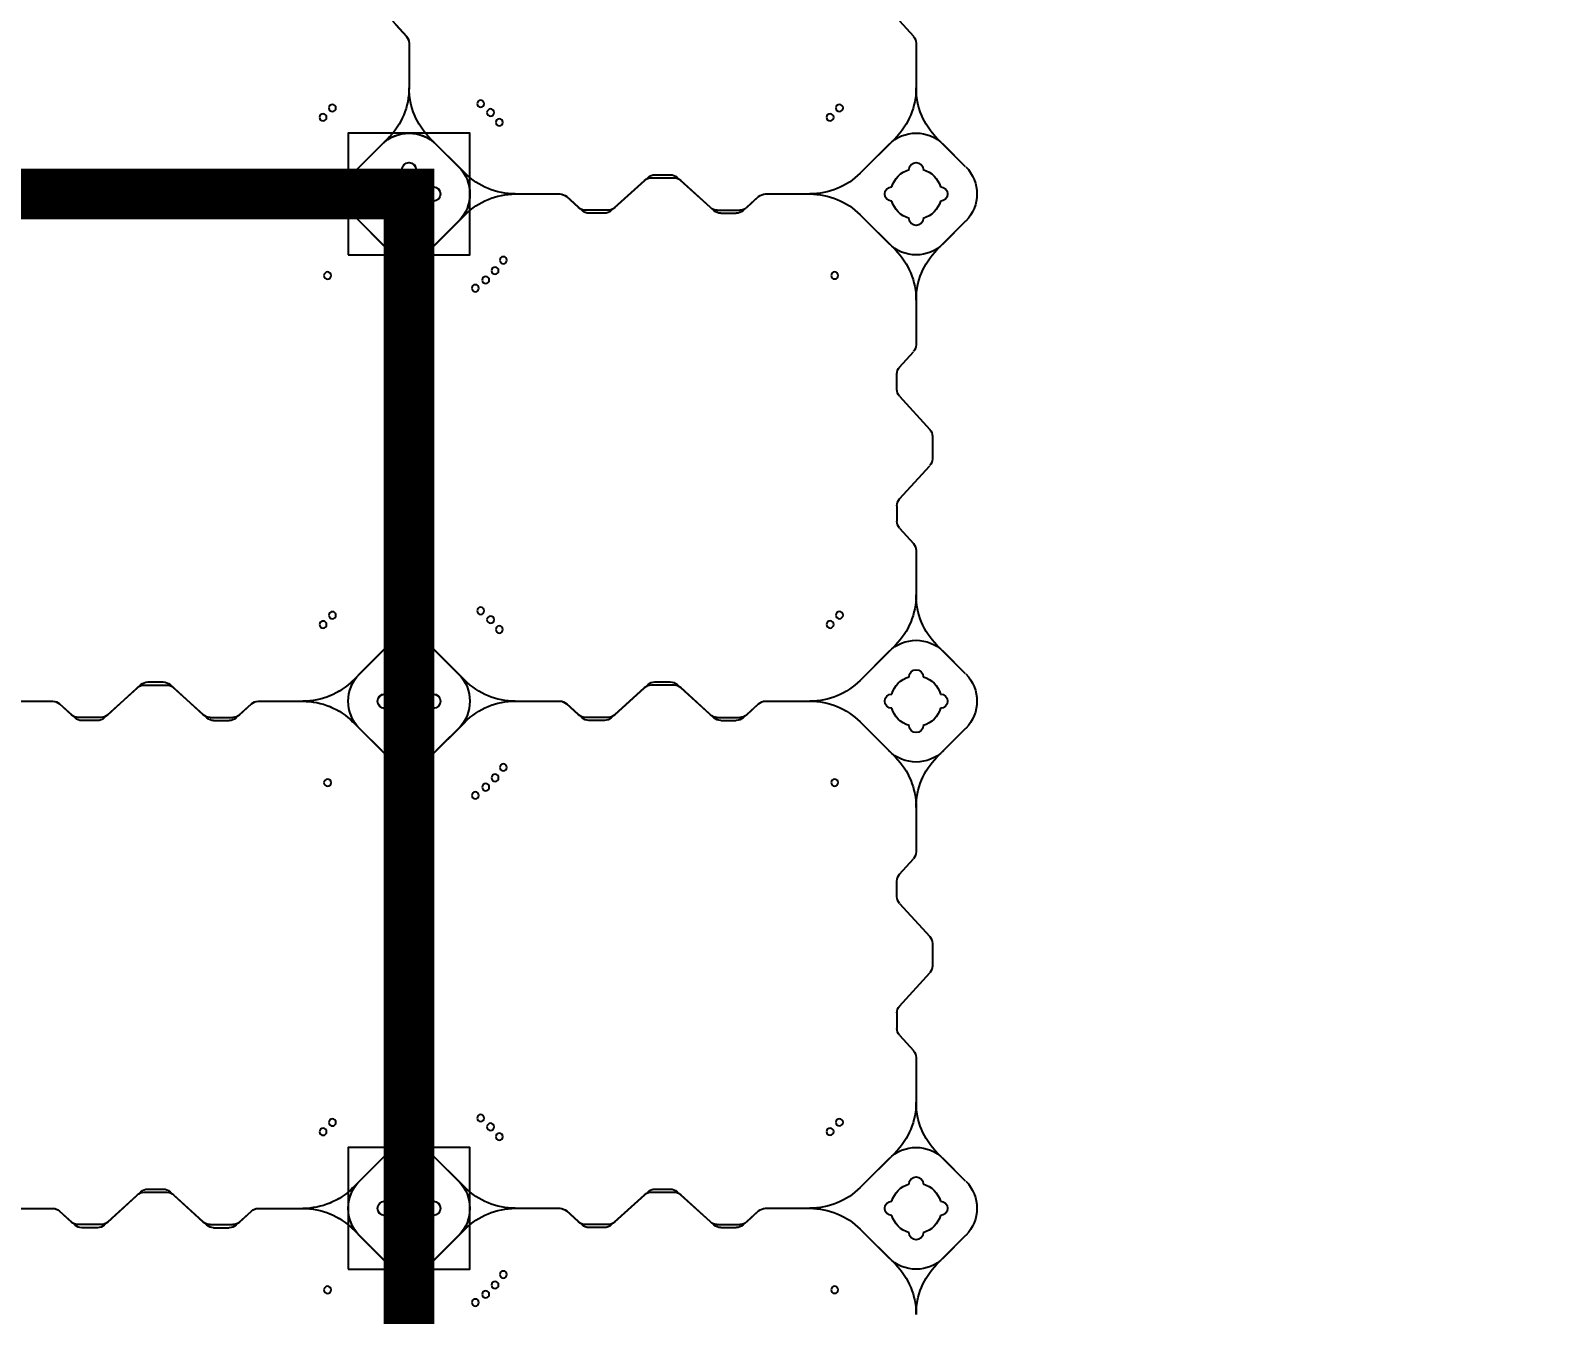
# Model space of a CAD drawing. Header units: millimetres. Extents: x -1612139 to -1260738, y 1141106 to 1536160.
# Drawn here: x -1323392 to -1321892, y 1266707 to 1267973 of the extents above; entities that cross this region are included whole.
import ezdxf

# ---------------------------------------------------------------- set-up
doc = ezdxf.new("R2010")
doc.units = ezdxf.units.MM
doc.header["$LTSCALE"] = 10
doc.layers.get('0').update_dxf_attribs({"linetype": 'CONTINUOUS'})
doc.layers.get('DEFPOINTS').update_dxf_attribs({"linetype": 'CONTINUOUS'})
doc.layers.add('W-FLOAT_BOWL浮筒', color=253, linetype='CONTINUOUS')
doc.styles.add('STANDARD_T3', font='simplex.shx', dxfattribs={"width": 0.7, "bigfont": 'gbcbig.shx'})
doc.dimstyles.new('W&&200', dxfattribs={"dimtxt": 700, "dimasz": 200, "dimexe": 500, "dimexo": 600, "dimgap": 200, "dimtad": 1, "dimdec": 0, "dimzin": 0, "dimdsep": 46, "dimtxsty": 'STANDARD_T3', "dimcen": 0.09, "dimclrd": 1, "dimclre": 1, "dimclrt": 7, "dimazin": 2, "dimtfac": 1, "dimtdec": 0, "dimtix": 1, "dimtmove": 2, "dimatfit": 3, "dimfxl": 100, "dimtolj": 1, "dimtzin": 0, "dimarcsym": 0})

# ---------------------------------------------------------------- blocks, each defined once
blk = doc.blocks.new('蓝色')
at = {"layer": 'W-FLOAT_BOWL浮筒', "color": 5}
for p, q in [((9951.1, -10979.1), (9985.8, -10944.4)), ((9957.5, -10972.8), (9985.8, -10944.5)), ((10061.6, -10979.1), (10026.8, -10944.4)), ((10055.2, -10972.8), (10026.8, -10944.5)), ((9979.5, -10950.8), (9951.2, -10979.1)), ((9957.5, -10972.7), (9979.4, -10950.8)), ((10033.2, -10950.8), (10055.2, -10972.7)), ((10033.2, -10950.8), (10061.5, -10979.1)), ((9673.5, -10986.2), (9661.6, -10997)), ((9677, -10983.2), (9661.8, -10997)), ((9702.5, -10983.6), (9680.2, -10983.6)), ((9699, -10980.6), (9683.7, -10980.6)), ((9705.7, -10983.2), (9738.5, -11013)), ((9709.2, -10986.2), (9742, -11016)), ((9803.5, -10986.2), (9770.7, -11016)), ((9807, -10983.2), (9774.2, -11013)), ((9810.2, -10983.6), (9832.5, -10983.6)), ((9813.7, -10980.6), (9829, -10980.6)), ((9835.7, -10983.2), (9850.9, -10997)), ((9839.2, -10986.2), (9851.1, -10997)), ((9610.9, -10999.6), (9655.1, -10999.6)), ((9610.9, -10999.6), (9654.9, -10999.6)), ((9857.6, -10999.6), (9901.6, -10999.6)), ((9857.8, -10999.6), (9901.6, -10999.6)), ((9745.2, -11015.6), (9767.5, -11015.6)), ((9748.7, -11018.6), (9764, -11018.6)), ((9985.8, -11054.9), (9951.1, -11020.1)), ((9979.5, -11048.4), (9951.2, -11020.1)), ((10026.8, -11054.9), (10061.6, -11020.1)), ((10033.2, -11048.4), (10061.5, -11020.1)), ((9979.4, -11048.4), (9957.5, -11026.5)), ((9957.5, -11026.5), (9985.8, -11054.8)), ((10055.2, -11026.5), (10026.8, -11054.8)), ((10055.2, -11026.5), (10033.2, -11048.4)), ((10006.3, -11148.4), (10006.3, -11104.2)), ((10006.3, -11148.2), (10006.3, -11104.2)), ((9989.9, -11170.3), (10003.7, -11155.1)), ((9992.9, -11166.8), (10003.7, -11154.9)), ((9990.3, -11195.8), (9990.3, -11173.5)), ((9987.3, -11192.3), (9987.3, -11177)), ((9989.9, -11199), (10019.7, -11231.8)), ((9992.9, -11202.5), (10022.7, -11235.3)), ((10022.3, -11260.8), (10022.3, -11238.5)), ((10025.3, -11257.3), (10025.3, -11242)), ((9992.9, -11296.8), (10022.7, -11264)), ((9989.9, -11300.3), (10019.7, -11267.5)), ((9987.3, -11307), (9987.3, -11322.3)), ((9990.3, -11303.5), (9990.3, -11325.8)), ((9989.9, -11329), (10003.7, -11344.2)), ((9992.9, -11332.5), (10003.7, -11344.4)), ((10006.3, -11394.9), (10006.3, -11350.9)), ((10006.3, -11394.9), (10006.3, -11351.1)), ((9951.1, -11479.1), (9985.8, -11444.4)), ((9957.5, -11472.8), (9985.8, -11444.5)), ((10061.6, -11479.1), (10026.8, -11444.4)), ((10055.2, -11472.8), (10026.8, -11444.5)), ((9979.5, -11450.8), (9951.2, -11479.1)), ((9957.5, -11472.7), (9979.4, -11450.8)), ((10033.2, -11450.8), (10055.2, -11472.7)), ((10033.2, -11450.8), (10061.5, -11479.1)), ((9673.5, -11486.2), (9661.6, -11497)), ((9677, -11483.2), (9661.8, -11497)), ((9702.5, -11483.6), (9680.2, -11483.6)), ((9699, -11480.6), (9683.7, -11480.6)), ((9705.7, -11483.2), (9738.5, -11513)), ((9709.2, -11486.2), (9742, -11516)), ((9803.5, -11486.2), (9770.7, -11516)), ((9807, -11483.2), (9774.2, -11513)), ((9810.2, -11483.6), (9832.5, -11483.6)), ((9813.7, -11480.6), (9829, -11480.6)), ((9835.7, -11483.2), (9850.9, -11497)), ((9839.2, -11486.2), (9851.1, -11497)), ((9610.9, -11499.6), (9655.1, -11499.6)), ((9610.9, -11499.6), (9654.9, -11499.6)), ((9857.6, -11499.6), (9901.6, -11499.6)), ((9857.8, -11499.6), (9901.6, -11499.6)), ((9745.2, -11515.6), (9767.5, -11515.6)), ((9748.7, -11518.6), (9764, -11518.6)), ((9985.8, -11554.9), (9951.1, -11520.1)), ((9979.5, -11548.4), (9951.2, -11520.1)), ((9979.4, -11548.4), (9957.5, -11526.5)), ((9957.5, -11526.5), (9985.8, -11554.8)), ((10026.8, -11554.9), (10061.6, -11520.1)), ((10055.2, -11526.5), (10026.8, -11554.8)), ((10033.2, -11548.4), (10061.5, -11520.1)), ((10055.2, -11526.5), (10033.2, -11548.4)), ((10006.3, -11648.4), (10006.3, -11604.2)), ((10006.3, -11648.2), (10006.3, -11604.2)), ((9992.9, -11666.8), (10003.7, -11654.9)), ((9989.9, -11670.3), (10003.7, -11655.1)), ((9987.3, -11692.3), (9987.3, -11677)), ((9990.3, -11695.8), (9990.3, -11673.5)), ((9989.9, -11699), (10019.7, -11731.8)), ((9992.9, -11702.5), (10022.7, -11735.3)), ((10022.3, -11760.8), (10022.3, -11738.5)), ((10025.3, -11757.3), (10025.3, -11742)), ((9989.9, -11800.3), (10019.7, -11767.5)), ((9992.9, -11796.8), (10022.7, -11764)), ((9990.3, -11803.5), (9990.3, -11825.8)), ((9987.3, -11807), (9987.3, -11822.3)), ((9989.9, -11829), (10003.7, -11844.2)), ((9992.9, -11832.5), (10003.7, -11844.4)), ((10006.3, -11894.9), (10006.3, -11850.9)), ((10006.3, -11894.9), (10006.3, -11851.1)), ((9951.1, -11979.1), (9985.8, -11944.4)), ((9957.5, -11972.8), (9985.8, -11944.5)), ((10061.6, -11979.1), (10026.8, -11944.4)), ((10055.2, -11972.8), (10026.8, -11944.5)), ((9677, -11983.2), (9661.8, -11997)), ((9699, -11980.6), (9683.7, -11980.6)), ((9705.7, -11983.2), (9738.5, -12013)), ((9807, -11983.2), (9774.2, -12013)), ((9813.7, -11980.6), (9829, -11980.6)), ((9835.7, -11983.2), (9850.9, -11997)), ((9610.9, -11999.6), (9655.1, -11999.6)), ((9857.6, -11999.6), (9901.6, -11999.6)), ((9745.2, -12015.6), (9767.5, -12015.6)), ((9979.5, -12048.4), (9951.2, -12020.1)), ((9979.4, -12048.4), (9957.5, -12026.5)), ((10033.2, -12048.4), (10061.5, -12020.1)), ((10055.2, -12026.5), (10033.2, -12048.4))]:
    blk.add_line(p, q, dxfattribs=at)
for centre in [(9926, -10919.3), (9921.6, -11075.2), (9930.8, -11084.4), (9926, -11419.3), (9921.6, -11575.2), (9930.8, -11584.4), (9926, -11919.3)]:
    blk.add_circle(centre, 3.5, dxfattribs=at)
for centre, radius, start, end in [((9936.3, -10894.9), 70, 315, 0), ((9936.3, -10895), 70, 315, 0), ((10076.3, -10894.9), 70, 180, 225), ((10076.3, -10895), 70, 180, 225), ((10006.3, -10977.7), 38, 45, 135), ((10006.4, -10977.7), 38, 45, 135), ((9901.6, -10929.6), 70, 270, 315), ((9901.7, -10929.6), 70, 270, 315), ((9984.4, -10999.6), 38, 135, 225), ((9984.4, -10999.7), 38, 135, 225), ((10006.3, -10999.6), 25, 106.2602, 163.7398), ((10006.3, -10999.6), 25, 106.2602, 163.7398), ((10006.3, -10999.6), 25, 106.2602, 163.7398), ((10006.3, -10999.6), 25, 106.2602, 163.7398), ((10006.3, -10975.6), 7, 0, 180), ((10006.3, -10975.6), 7, 0, 180), ((10006.3, -10975.6), 7, 0, 180), ((10006.3, -10975.6), 7, 0, 180), ((10006.3, -10999.6), 25, 16.2602, 73.7398), ((10006.3, -10999.6), 25, 16.2602, 73.7398), ((10006.3, -10999.6), 25, 16.2602, 73.7398), ((10006.3, -10999.6), 25, 16.2602, 73.7398), ((10028.3, -10999.6), 38, 315, 45), ((10028.3, -10999.7), 38, 315, 45), ((9680.2, -10993.6), 10, 90, 132.2737), ((9683.7, -10990.6), 10, 90, 132.2737), ((9699, -10990.6), 10, 47.7263, 90), ((9702.5, -10993.6), 10, 47.7263, 90), ((9810.2, -10993.6), 10, 90, 132.2737), ((9813.7, -10990.6), 10, 90, 132.2737), ((9829, -10990.6), 10, 47.7263, 90), ((9832.5, -10993.6), 10, 47.7263, 90), ((9982.3, -10999.6), 7, 90, 270), ((9982.3, -10999.6), 7, 90, 270), ((9982.3, -10999.6), 7, 90, 270), ((9982.3, -10999.6), 7, 90, 270), ((10030.3, -10999.6), 7, 270, 90), ((10030.3, -10999.6), 7, 270, 90), ((10030.3, -10999.6), 7, 270, 90), ((10030.3, -10999.6), 7, 270, 90), ((9654.9, -10989.6), 10, 270, 312.2737), ((9655.1, -10989.6), 10, 270, 312.2737), ((9857.6, -10989.6), 10, 227.7263, 270), ((9857.8, -10989.6), 10, 227.7263, 270), ((9901.6, -11069.6), 70, 45, 90), ((9901.7, -11069.6), 70, 45, 90), ((10006.3, -10999.6), 25, 196.2602, 253.7398), ((10006.3, -10999.6), 25, 196.2602, 253.7398), ((10006.3, -10999.6), 25, 196.2602, 253.7398), ((10006.3, -10999.6), 25, 196.2602, 253.7398), ((10006.3, -10999.6), 25, 286.2602, 343.7398), ((10006.3, -10999.6), 25, 286.2602, 343.7398), ((10006.3, -10999.6), 25, 286.2602, 343.7398), ((10006.3, -10999.6), 25, 286.2602, 343.7398), ((9745.2, -11005.6), 10, 227.7263, 270), ((9748.7, -11008.6), 10, 227.7263, 270), ((9764, -11008.6), 10, 270, 312.2737), ((9767.5, -11005.6), 10, 270, 312.2737), ((10006.3, -11023.6), 7, 180, 0), ((10006.3, -11023.6), 7, 180, 0), ((10006.3, -11023.6), 7, 180, 0), ((10006.3, -11023.6), 7, 180, 0), ((10006.3, -11021.6), 38, 225, 315), ((10006.4, -11021.6), 38, 225, 315), ((9936.3, -11104.3), 70, 0, 45), ((9936.3, -11104.3), 70, 0, 45), ((10076.3, -11104.3), 70, 135, 180), ((10076.3, -11104.3), 70, 135, 180), ((9996.3, -11148.2), 10, 317.7263, 0), ((9996.3, -11148.4), 10, 317.7263, 0), ((9997.3, -11177), 10, 137.7263, 180), ((10000.3, -11173.5), 10, 137.7263, 180), ((9997.3, -11192.3), 10, 180, 222.2737), ((10000.3, -11195.8), 10, 180, 222.2737), ((10012.3, -11238.5), 10, 0, 42.2737), ((10015.3, -11242), 10, 0, 42.2737), ((10012.3, -11260.8), 10, 317.7263, 0), ((10015.3, -11257.3), 10, 317.7263, 0), ((9997.3, -11307), 10, 137.7263, 180), ((10000.3, -11303.5), 10, 137.7263, 180), ((9997.3, -11322.3), 10, 180, 222.2737), ((10000.3, -11325.8), 10, 180, 222.2737), ((9996.3, -11350.9), 10, 0, 42.2737), ((9996.3, -11351.1), 10, 0, 42.2737), ((9936.3, -11394.9), 70, 315, 0), ((9936.3, -11395), 70, 315, 0), ((10076.3, -11394.9), 70, 180, 225), ((10076.3, -11395), 70, 180, 225), ((10006.3, -11477.7), 38, 45, 135), ((10006.4, -11477.7), 38, 45, 135), ((9984.4, -11499.6), 38, 135, 225), ((9984.4, -11499.7), 38, 135, 225), ((10006.3, -11475.6), 7, 0, 180), ((10006.3, -11475.6), 7, 0, 180), ((10006.3, -11475.6), 7, 0, 180), ((10006.3, -11475.6), 7, 0, 180), ((10028.3, -11499.6), 38, 315, 45), ((10028.3, -11499.7), 38, 315, 45), ((9680.2, -11493.6), 10, 90, 132.2737), ((9683.7, -11490.6), 10, 90, 132.2737), ((9699, -11490.6), 10, 47.7263, 90), ((9702.5, -11493.6), 10, 47.7263, 90), ((9810.2, -11493.6), 10, 90, 132.2737), ((9813.7, -11490.6), 10, 90, 132.2737), ((9829, -11490.6), 10, 47.7263, 90), ((9832.5, -11493.6), 10, 47.7263, 90), ((9901.6, -11429.6), 70, 270, 315), ((9901.7, -11429.6), 70, 270, 315), ((10006.3, -11499.6), 25, 106.2602, 163.7398), ((10006.3, -11499.6), 25, 106.2602, 163.7398), ((10006.3, -11499.6), 25, 106.2602, 163.7398), ((10006.3, -11499.6), 25, 106.2602, 163.7398), ((10006.3, -11499.6), 25, 16.2602, 73.7398), ((10006.3, -11499.6), 25, 16.2602, 73.7398), ((10006.3, -11499.6), 25, 16.2602, 73.7398), ((10006.3, -11499.6), 25, 16.2602, 73.7398), ((9654.9, -11489.6), 10, 270, 312.2737), ((9655.1, -11489.6), 10, 270, 312.2737), ((9857.6, -11489.6), 10, 227.7263, 270), ((9857.8, -11489.6), 10, 227.7263, 270), ((9901.6, -11569.6), 70, 45, 90), ((9901.7, -11569.6), 70, 45, 90), ((9982.3, -11499.6), 7, 90, 270), ((9982.3, -11499.6), 7, 90, 270), ((9982.3, -11499.6), 7, 90, 270), ((9982.3, -11499.6), 7, 90, 270), ((10030.3, -11499.6), 7, 270, 90), ((10030.3, -11499.6), 7, 270, 90), ((10030.3, -11499.6), 7, 270, 90), ((10030.3, -11499.6), 7, 270, 90), ((9745.2, -11505.6), 10, 227.7263, 270), ((9748.7, -11508.6), 10, 227.7263, 270), ((9764, -11508.6), 10, 270, 312.2737), ((9767.5, -11505.6), 10, 270, 312.2737), ((10006.3, -11499.6), 25, 196.2602, 253.7398), ((10006.3, -11499.6), 25, 196.2602, 253.7398), ((10006.3, -11499.6), 25, 196.2602, 253.7398), ((10006.3, -11499.6), 25, 196.2602, 253.7398), ((10006.3, -11499.6), 25, 286.2602, 343.7398), ((10006.3, -11499.6), 25, 286.2602, 343.7398), ((10006.3, -11499.6), 25, 286.2602, 343.7398), ((10006.3, -11499.6), 25, 286.2602, 343.7398), ((10006.3, -11523.6), 7, 180, 0), ((10006.3, -11523.6), 7, 180, 0), ((10006.3, -11523.6), 7, 180, 0), ((10006.3, -11523.6), 7, 180, 0), ((10006.3, -11521.6), 38, 225, 315), ((10006.4, -11521.6), 38, 225, 315), ((9936.3, -11604.3), 70, 0, 45), ((9936.3, -11604.3), 70, 0, 45), ((10076.3, -11604.3), 70, 135, 180), ((10076.3, -11604.3), 70, 135, 180), ((9996.3, -11648.2), 10, 317.7263, 0), ((9996.3, -11648.4), 10, 317.7263, 0), ((10000.3, -11673.5), 10, 137.7263, 180), ((9997.3, -11677), 10, 137.7263, 180), ((9997.3, -11692.3), 10, 180, 222.2737), ((10000.3, -11695.8), 10, 180, 222.2737), ((10012.3, -11738.5), 10, 0, 42.2737), ((10015.3, -11742), 10, 0, 42.2737), ((10015.3, -11757.3), 10, 317.7263, 0), ((10012.3, -11760.8), 10, 317.7263, 0), ((9997.3, -11807), 10, 137.7263, 180), ((10000.3, -11803.5), 10, 137.7263, 180), ((9997.3, -11822.3), 10, 180, 222.2737), ((10000.3, -11825.8), 10, 180, 222.2737), ((9996.3, -11850.9), 10, 0, 42.2737), ((9996.3, -11851.1), 10, 0, 42.2737), ((9936.3, -11894.9), 70, 315, 0), ((9936.3, -11895), 70, 315, 0), ((10076.3, -11894.9), 70, 180, 225), ((10076.3, -11895), 70, 180, 225), ((10006.3, -11975.6), 7, 0, 180), ((10006.3, -11975.6), 7, 0, 180), ((9683.7, -11990.6), 10, 90, 132.2737), ((9699, -11990.6), 10, 47.7263, 90), ((9813.7, -11990.6), 10, 90, 132.2737), ((9829, -11990.6), 10, 47.7263, 90), ((9901.6, -11929.6), 70, 270, 315), ((9984.4, -11999.7), 38, 135, 225), ((10006.3, -11999.6), 25, 106.2602, 163.7398), ((10006.3, -11999.6), 25, 106.2602, 163.7398), ((10006.3, -11999.6), 25, 16.2602, 73.7398), ((10006.3, -11999.6), 25, 16.2602, 73.7398), ((10028.3, -11999.7), 38, 315, 45), ((9655.1, -11989.6), 10, 270, 312.2737), ((9857.6, -11989.6), 10, 227.7263, 270), ((9901.7, -12069.6), 70, 45, 90), ((9982.3, -11999.6), 7, 90, 270), ((9982.3, -11999.6), 7, 90, 270), ((10030.3, -11999.6), 7, 270, 90), ((10030.3, -11999.6), 7, 270, 90), ((9745.2, -12005.6), 10, 227.7263, 270), ((9767.5, -12005.6), 10, 270, 312.2737), ((10006.3, -11999.6), 25, 196.2602, 253.7398), ((10006.3, -11999.6), 25, 196.2602, 253.7398), ((10006.3, -11999.6), 25, 286.2602, 343.7398), ((10006.3, -11999.6), 25, 286.2602, 343.7398), ((10006.3, -12023.6), 7, 180, 0), ((10006.3, -12023.6), 7, 180, 0), ((10006.3, -12021.6), 38, 225, 315), ((10006.4, -12021.6), 38, 225, 315)]:
    blk.add_arc(centre, radius, start, end, dxfattribs=at)
blk = doc.blocks.new('橙色')
at = {"layer": 'W-FLOAT_BOWL浮筒', "color": 30}
for p, q in [((10451.2, -10473.2), (10479.5, -10444.8)), ((10451.2, -10473.1), (10473.1, -10451.2)), ((10555.2, -10479.5), (10520.5, -10444.8)), ((10526.8, -10451.2), (10555.2, -10479.5)), ((10944.8, -10479.5), (10979.5, -10444.8)), ((10973.2, -10451.2), (10944.8, -10479.5)), ((11048.8, -10473.2), (11020.5, -10444.8)), ((11026.9, -10451.2), (11048.8, -10473.1)), ((10670.6, -10483.6), (10655.5, -10497.4)), ((10696.1, -10484), (10673.9, -10484)), ((10692.6, -10481), (10677.4, -10481)), ((10699.4, -10483.6), (10732.1, -10513.4)), ((10800.6, -10483.6), (10767.9, -10513.4)), ((10803.9, -10484), (10826.1, -10484)), ((10807.4, -10481), (10822.6, -10481)), ((10829.4, -10483.6), (10844.5, -10497.4)), ((10604.6, -10500), (10648.7, -10500)), ((10604.6, -10500), (10648.5, -10500)), ((10667.1, -10486.6), (10655.3, -10497.4)), ((10702.9, -10486.6), (10735.6, -10516.4)), ((10797.1, -10486.6), (10764.4, -10516.4)), ((10832.9, -10486.6), (10844.7, -10497.4)), ((10851.3, -10500), (10895.3, -10500)), ((10851.5, -10500), (10895.3, -10500)), ((10451.2, -10526.8), (10479.5, -10555.2)), ((10473.1, -10548.8), (10451.2, -10526.9)), ((10520.5, -10555.2), (10555.2, -10520.5)), ((10526.8, -10548.8), (10555.2, -10520.5)), ((10738.9, -10516), (10761.1, -10516)), ((10742.4, -10519), (10757.6, -10519)), ((10973.2, -10548.8), (10944.8, -10520.5)), ((10979.5, -10555.2), (10944.8, -10520.5)), ((11048.8, -10526.8), (11020.5, -10555.2)), ((11048.8, -10526.9), (11026.9, -10548.8)), ((10500, -10648.5), (10500, -10604.6)), ((11000, -10648.7), (11000, -10604.6)), ((10486.6, -10667.1), (10497.4, -10655.3)), ((10983.6, -10670.6), (10997.4, -10655.5)), ((10484, -10696.1), (10484, -10673.9)), ((10981, -10692.6), (10981, -10677.4)), ((10486.6, -10702.9), (10516.4, -10735.6)), ((10983.6, -10699.4), (11013.4, -10732.1)), ((11016, -10761.1), (11016, -10738.9)), ((10519, -10757.6), (10519, -10742.4)), ((10486.6, -10797.1), (10516.4, -10764.4)), ((10983.6, -10800.6), (11013.4, -10767.9)), ((10484, -10803.9), (10484, -10826.1)), ((10981, -10807.4), (10981, -10822.6)), ((10983.6, -10829.4), (10997.4, -10844.5)), ((10486.6, -10832.9), (10497.4, -10844.7)), ((10500, -10895.3), (10500, -10851.5)), ((11000, -10895.3), (11000, -10851.3)), ((10451.2, -10973.2), (10479.5, -10944.8)), ((10555.2, -10979.5), (10520.5, -10944.8)), ((10944.8, -10979.5), (10979.5, -10944.8)), ((11048.8, -10973.2), (11020.5, -10944.8)), ((10451.2, -10973.1), (10473.1, -10951.2)), ((10526.8, -10951.2), (10555.2, -10979.5)), ((10973.2, -10951.2), (10944.8, -10979.5)), ((11026.9, -10951.2), (11048.8, -10973.1)), ((10667.1, -10986.6), (10655.3, -10997.4)), ((10670.6, -10983.6), (10655.5, -10997.4)), ((10696.1, -10984), (10673.9, -10984)), ((10692.6, -10981), (10677.4, -10981)), ((10699.4, -10983.6), (10732.1, -11013.4)), ((10702.9, -10986.6), (10735.6, -11016.4)), ((10797.1, -10986.6), (10764.4, -11016.4)), ((10800.6, -10983.6), (10767.9, -11013.4)), ((10803.9, -10984), (10826.1, -10984)), ((10807.4, -10981), (10822.6, -10981)), ((10829.4, -10983.6), (10844.5, -10997.4)), ((10832.9, -10986.6), (10844.7, -10997.4)), ((10604.6, -11000), (10648.7, -11000)), ((10604.6, -11000), (10648.5, -11000)), ((10851.3, -11000), (10895.3, -11000)), ((10851.5, -11000), (10895.3, -11000)), ((10520.5, -11055.2), (10555.2, -11020.5)), ((10526.8, -11048.8), (10555.2, -11020.5)), ((10738.9, -11016), (10761.1, -11016)), ((10742.4, -11019), (10757.6, -11019)), ((10973.2, -11048.8), (10944.8, -11020.5)), ((10979.5, -11055.2), (10944.8, -11020.5)), ((10451.2, -11026.8), (10479.5, -11055.2)), ((10473.1, -11048.8), (10451.2, -11026.9)), ((11048.8, -11026.8), (11020.5, -11055.2)), ((11048.8, -11026.9), (11026.9, -11048.8)), ((10500, -11148.5), (10500, -11104.6)), ((11000, -11148.7), (11000, -11104.6)), ((10486.6, -11167.1), (10497.4, -11155.3)), ((10983.6, -11170.6), (10997.4, -11155.5)), ((10484, -11196.1), (10484, -11173.9)), ((10981, -11192.6), (10981, -11177.4)), ((10486.6, -11202.9), (10516.4, -11235.6)), ((10983.6, -11199.4), (11013.4, -11232.1)), ((10519, -11257.6), (10519, -11242.4)), ((11016, -11261.1), (11016, -11238.9)), ((10486.6, -11297.1), (10516.4, -11264.4)), ((10983.6, -11300.6), (11013.4, -11267.9)), ((10484, -11303.9), (10484, -11326.1)), ((10981, -11307.4), (10981, -11322.6)), ((10486.6, -11332.9), (10497.4, -11344.7)), ((10983.6, -11329.4), (10997.4, -11344.5)), ((10500, -11395.3), (10500, -11351.5)), ((11000, -11395.3), (11000, -11351.3)), ((10451.2, -11473.2), (10479.5, -11444.8)), ((10555.2, -11479.5), (10520.5, -11444.8)), ((10944.8, -11479.5), (10979.5, -11444.8)), ((11048.8, -11473.2), (11020.5, -11444.8)), ((10473.2, -11451.2), (10444.8, -11479.5)), ((10451.2, -11473.1), (10473.1, -11451.2)), ((10526.8, -11451.2), (10555.2, -11479.5)), ((10526.9, -11451.2), (10548.8, -11473.1)), ((10973.2, -11451.2), (10944.8, -11479.5)), ((11026.9, -11451.2), (11048.8, -11473.1)), ((10167.1, -11486.6), (10155.3, -11497.4)), ((10196.1, -11484), (10173.9, -11484)), ((10202.9, -11486.6), (10235.6, -11516.4)), ((10297.1, -11486.6), (10264.4, -11516.4)), ((10303.9, -11484), (10326.1, -11484)), ((10332.9, -11486.6), (10344.7, -11497.4)), ((10667.1, -11486.6), (10655.3, -11497.4)), ((10670.6, -11483.6), (10655.5, -11497.4)), ((10696.1, -11484), (10673.9, -11484)), ((10692.6, -11481), (10677.4, -11481)), ((10699.4, -11483.6), (10732.1, -11513.4)), ((10702.9, -11486.6), (10735.6, -11516.4)), ((10797.1, -11486.6), (10764.4, -11516.4)), ((10800.6, -11483.6), (10767.9, -11513.4)), ((10803.9, -11484), (10826.1, -11484)), ((10807.4, -11481), (10822.6, -11481)), ((10829.4, -11483.6), (10844.5, -11497.4)), ((10832.9, -11486.6), (10844.7, -11497.4)), ((10104.6, -11500), (10148.5, -11500)), ((10351.5, -11500), (10395.3, -11500)), ((10604.6, -11500), (10648.7, -11500)), ((10604.6, -11500), (10648.5, -11500)), ((10851.3, -11500), (10895.3, -11500)), ((10851.5, -11500), (10895.3, -11500)), ((10242.4, -11519), (10257.6, -11519)), ((10738.9, -11516), (10761.1, -11516)), ((10742.4, -11519), (10757.6, -11519)), ((10479.5, -11555.2), (10444.8, -11520.5)), ((10451.2, -11526.8), (10479.5, -11555.2)), ((10473.1, -11548.8), (10451.2, -11526.9)), ((10520.5, -11555.2), (10555.2, -11520.5)), ((10548.8, -11526.8), (10520.5, -11555.2)), ((10526.8, -11548.8), (10555.2, -11520.5)), ((10973.2, -11548.8), (10944.8, -11520.5)), ((10979.5, -11555.2), (10944.8, -11520.5)), ((11048.8, -11526.8), (11020.5, -11555.2)), ((11048.8, -11526.9), (11026.9, -11548.8)), ((10500, -11648.7), (10500, -11604.6)), ((10500, -11648.5), (10500, -11604.6)), ((11000, -11648.7), (11000, -11604.6)), ((10483.6, -11670.6), (10497.4, -11655.5)), ((10486.6, -11667.1), (10497.4, -11655.3)), ((10983.6, -11670.6), (10997.4, -11655.5))]:
    blk.add_line(p, q, dxfattribs=at)
for centre in [(10565.3, -10407.1), (10575.6, -10415.2), (10584.8, -10424.4), (10919.7, -10419.7), (10592.9, -10434.7), (10589, -10570.6), (10915.2, -10575.6), (10570.6, -10589), (10580.3, -10580.3), (10924.4, -10584.8), (10565.3, -10907.1), (10575.6, -10915.2), (10919.7, -10919.7), (10584.8, -10924.4), (10592.9, -10934.7), (10589, -11070.6), (10580.3, -11080.3), (10915.2, -11075.6), (10924.4, -11084.8), (10570.6, -11089), (10565.3, -11407.1), (10575.6, -11415.2), (10584.8, -11424.4), (10919.7, -11419.7), (10592.9, -11434.7), (10415.2, -11575.6), (10580.3, -11580.3), (10589, -11570.6), (10915.2, -11575.6), (10424.4, -11584.8), (10570.6, -11589), (10924.4, -11584.8)]:
    blk.add_circle(centre, 3.5, dxfattribs=at)
for centre, radius, start, end in [((10430, -10395.3), 70, 315, 0), ((10570, -10395.3), 70, 180, 225), ((10930, -10395.3), 70, 315, 0), ((11070, -10395.3), 70, 180, 225), ((10500, -10478), 38, 45, 135), ((11000, -10478), 38, 45, 135), ((10500, -10476), 7, 0, 180), ((10500, -10476), 7, 0, 180), ((11000, -10476), 7, 0, 180), ((11000, -10476), 7, 0, 180), ((10478, -10500), 38, 135, 225), ((10478, -10500), 38, 135, 225), ((10500, -10500), 25, 106.2602, 163.7398), ((10500, -10500), 25, 106.2602, 163.7398), ((10500, -10500), 25, 16.2602, 73.7398), ((10500, -10500), 25, 16.2602, 73.7398), ((10604.7, -10430), 70, 225, 270), ((10604.7, -10430), 70, 225, 270), ((10673.9, -10494), 10, 90, 132.2737), ((10677.4, -10491), 10, 90, 132.2737), ((10692.6, -10491), 10, 47.7263, 90), ((10696.1, -10494), 10, 47.7263, 90), ((10803.9, -10494), 10, 90, 132.2737), ((10807.4, -10491), 10, 90, 132.2737), ((10822.6, -10491), 10, 47.7263, 90), ((10826.1, -10494), 10, 47.7263, 90), ((10895.3, -10430), 70, 270, 315), ((10895.3, -10430), 70, 270, 315), ((11000, -10500), 25, 106.2602, 163.7398), ((11000, -10500), 25, 106.2602, 163.7398), ((11000, -10500), 25, 16.2602, 73.7398), ((11000, -10500), 25, 16.2602, 73.7398), ((11022, -10500), 38, 315, 45), ((11022, -10500), 38, 315, 45), ((10476, -10500), 7, 90, 270), ((10476, -10500), 7, 90, 270), ((10524, -10500), 7, 270, 90), ((10524, -10500), 7, 270, 90), ((10604.7, -10570), 70, 90, 135), ((10604.7, -10570), 70, 90, 135), ((10648.5, -10490), 10, 270, 312.2737), ((10648.7, -10490), 10, 270, 312.2737), ((10851.3, -10490), 10, 227.7263, 270), ((10851.5, -10490), 10, 227.7263, 270), ((10895.3, -10570), 70, 45, 90), ((10895.3, -10570), 70, 45, 90), ((10976, -10500), 7, 90, 270), ((10976, -10500), 7, 90, 270), ((11024, -10500), 7, 270, 90), ((11024, -10500), 7, 270, 90), ((10500, -10500), 25, 196.2602, 253.7398), ((10500, -10500), 25, 196.2602, 253.7398), ((10500, -10500), 25, 286.2602, 343.7398), ((10500, -10500), 25, 286.2602, 343.7398), ((10738.9, -10506), 10, 227.7263, 270), ((10761.1, -10506), 10, 270, 312.2737), ((11000, -10500), 25, 196.2602, 253.7398), ((11000, -10500), 25, 196.2602, 253.7398), ((11000, -10500), 25, 286.2602, 343.7398), ((11000, -10500), 25, 286.2602, 343.7398), ((10500, -10524), 7, 180, 0), ((10500, -10524), 7, 180, 0), ((10742.4, -10509), 10, 227.7263, 270), ((10757.6, -10509), 10, 270, 312.2737), ((11000, -10524), 7, 180, 0), ((11000, -10524), 7, 180, 0), ((10500, -10522), 38, 225, 315), ((10430, -10604.7), 70, 0, 45), ((10570, -10604.7), 70, 135, 180), ((11000, -10522), 38, 225, 315), ((10930, -10604.7), 70, 0, 45), ((11070, -10604.7), 70, 135, 180), ((10490, -10648.5), 10, 317.7263, 0), ((10990, -10648.7), 10, 317.7263, 0), ((10494, -10673.9), 10, 137.7263, 180), ((10991, -10677.4), 10, 137.7263, 180), ((10991, -10692.6), 10, 180, 222.2737), ((10494, -10696.1), 10, 180, 222.2737), ((10509, -10742.4), 10, 0, 42.2737), ((11006, -10738.9), 10, 0, 42.2737), ((10509, -10757.6), 10, 317.7263, 0), ((11006, -10761.1), 10, 317.7263, 0), ((10494, -10803.9), 10, 137.7263, 180), ((10991, -10807.4), 10, 137.7263, 180), ((10494, -10826.1), 10, 180, 222.2737), ((10991, -10822.6), 10, 180, 222.2737), ((10490, -10851.5), 10, 0, 42.2737), ((10990, -10851.3), 10, 0, 42.2737), ((10430, -10895.3), 70, 315, 0), ((10570, -10895.3), 70, 180, 225), ((10930, -10895.3), 70, 315, 0), ((11070, -10895.3), 70, 180, 225), ((10500, -10978), 38, 45, 135), ((11000, -10978), 38, 45, 135), ((10478, -11000), 38, 135, 225), ((10478, -11000), 38, 135, 225), ((10500, -11000), 25, 106.2602, 163.7398), ((10500, -11000), 25, 106.2602, 163.7398), ((10500, -10976), 7, 0, 180), ((10500, -10976), 7, 0, 180), ((10500, -11000), 25, 16.2602, 73.7398), ((10500, -11000), 25, 16.2602, 73.7398), ((10604.7, -10930), 70, 225, 270), ((10604.7, -10930), 70, 225, 270), ((10895.3, -10930), 70, 270, 315), ((10895.3, -10930), 70, 270, 315), ((11000, -11000), 25, 106.2602, 163.7398), ((11000, -11000), 25, 106.2602, 163.7398), ((11000, -10976), 7, 0, 180), ((11000, -10976), 7, 0, 180), ((11000, -11000), 25, 16.2602, 73.7398), ((11000, -11000), 25, 16.2602, 73.7398), ((11022, -11000), 38, 315, 45), ((11022, -11000), 38, 315, 45), ((10476, -11000), 7, 90, 270), ((10476, -11000), 7, 90, 270), ((10524, -11000), 7, 270, 90), ((10524, -11000), 7, 270, 90), ((10673.9, -10994), 10, 90, 132.2737), ((10677.4, -10991), 10, 90, 132.2737), ((10692.6, -10991), 10, 47.7263, 90), ((10696.1, -10994), 10, 47.7263, 90), ((10803.9, -10994), 10, 90, 132.2737), ((10807.4, -10991), 10, 90, 132.2737), ((10822.6, -10991), 10, 47.7263, 90), ((10826.1, -10994), 10, 47.7263, 90), ((10976, -11000), 7, 90, 270), ((10976, -11000), 7, 90, 270), ((11024, -11000), 7, 270, 90), ((11024, -11000), 7, 270, 90), ((10500, -11000), 25, 196.2602, 253.7398), ((10500, -11000), 25, 196.2602, 253.7398), ((10500, -11000), 25, 286.2602, 343.7398), ((10500, -11000), 25, 286.2602, 343.7398), ((10604.7, -11070), 70, 90, 135), ((10604.7, -11070), 70, 90, 135), ((10648.5, -10990), 10, 270, 312.2737), ((10648.7, -10990), 10, 270, 312.2737), ((10851.3, -10990), 10, 227.7263, 270), ((10851.5, -10990), 10, 227.7263, 270), ((10895.3, -11070), 70, 45, 90), ((10895.3, -11070), 70, 45, 90), ((11000, -11000), 25, 196.2602, 253.7398), ((11000, -11000), 25, 196.2602, 253.7398), ((11000, -11000), 25, 286.2602, 343.7398), ((11000, -11000), 25, 286.2602, 343.7398), ((10500, -11024), 7, 180, 0), ((10500, -11024), 7, 180, 0), ((10738.9, -11006), 10, 227.7263, 270), ((10742.4, -11009), 10, 227.7263, 270), ((10757.6, -11009), 10, 270, 312.2737), ((10761.1, -11006), 10, 270, 312.2737), ((11000, -11024), 7, 180, 0), ((11000, -11024), 7, 180, 0), ((10500, -11022), 38, 225, 315), ((11000, -11022), 38, 225, 315), ((10430, -11104.7), 70, 0, 45), ((10570, -11104.7), 70, 135, 180), ((10930, -11104.7), 70, 0, 45), ((11070, -11104.7), 70, 135, 180), ((10490, -11148.5), 10, 317.7263, 0), ((10990, -11148.7), 10, 317.7263, 0), ((10494, -11173.9), 10, 137.7263, 180), ((10991, -11177.4), 10, 137.7263, 180), ((10494, -11196.1), 10, 180, 222.2737), ((10991, -11192.6), 10, 180, 222.2737), ((11006, -11238.9), 10, 0, 42.2737), ((10509, -11242.4), 10, 0, 42.2737), ((10509, -11257.6), 10, 317.7263, 0), ((11006, -11261.1), 10, 317.7263, 0), ((10494, -11303.9), 10, 137.7263, 180), ((10991, -11307.4), 10, 137.7263, 180), ((10991, -11322.6), 10, 180, 222.2737), ((10494, -11326.1), 10, 180, 222.2737), ((10490, -11351.5), 10, 0, 42.2737), ((10990, -11351.3), 10, 0, 42.2737), ((10430, -11395.3), 70, 315, 0), ((10570, -11395.3), 70, 180, 225), ((10930, -11395.3), 70, 315, 0), ((11070, -11395.3), 70, 180, 225), ((10500, -11478), 38, 45, 135), ((10500, -11478), 38, 45, 135), ((11000, -11478), 38, 45, 135), ((10478, -11500), 38, 135, 225), ((10478, -11500), 38, 135, 225), ((10500, -11476), 7, 0, 180), ((10500, -11476), 7, 0, 180), ((10500, -11476), 7, 0, 180), ((10522, -11500), 38, 315, 45), ((11000, -11476), 7, 0, 180), ((11000, -11476), 7, 0, 180), ((11022, -11500), 38, 315, 45), ((11022, -11500), 38, 315, 45), ((10173.9, -11494), 10, 90, 132.2737), ((10196.1, -11494), 10, 47.7263, 90), ((10303.9, -11494), 10, 90, 132.2737), ((10326.1, -11494), 10, 47.7263, 90), ((10395.3, -11430), 70, 270, 315), ((10500, -11500), 25, 106.2602, 163.7398), ((10500, -11500), 25, 106.2602, 163.7398), ((10500, -11500), 25, 106.2602, 163.7398), ((10500, -11500), 25, 16.2602, 73.7398), ((10500, -11500), 25, 16.2602, 73.7398), ((10500, -11500), 25, 16.2602, 73.7398), ((10604.7, -11430), 70, 225, 270), ((10604.7, -11430), 70, 225, 270), ((10673.9, -11494), 10, 90, 132.2737), ((10677.4, -11491), 10, 90, 132.2737), ((10692.6, -11491), 10, 47.7263, 90), ((10696.1, -11494), 10, 47.7263, 90), ((10803.9, -11494), 10, 90, 132.2737), ((10807.4, -11491), 10, 90, 132.2737), ((10822.6, -11491), 10, 47.7263, 90), ((10826.1, -11494), 10, 47.7263, 90), ((10895.3, -11430), 70, 270, 315), ((10895.3, -11430), 70, 270, 315), ((11000, -11500), 25, 106.2602, 163.7398), ((11000, -11500), 25, 106.2602, 163.7398), ((11000, -11500), 25, 16.2602, 73.7398), ((11000, -11500), 25, 16.2602, 73.7398), ((10148.5, -11490), 10, 270, 312.2737), ((10351.5, -11490), 10, 227.7263, 270), ((10395.3, -11570), 70, 45, 90), ((10476, -11500), 7, 90, 270), ((10476, -11500), 7, 90, 270), ((10476, -11500), 7, 90, 270), ((10524, -11500), 7, 270, 90), ((10524, -11500), 7, 270, 90), ((10524, -11500), 7, 270, 90), ((10604.7, -11570), 70, 90, 135), ((10604.7, -11570), 70, 90, 135), ((10648.5, -11490), 10, 270, 312.2737), ((10648.7, -11490), 10, 270, 312.2737), ((10851.3, -11490), 10, 227.7263, 270), ((10851.5, -11490), 10, 227.7263, 270), ((10895.3, -11570), 70, 45, 90), ((10895.3, -11570), 70, 45, 90), ((10976, -11500), 7, 90, 270), ((10976, -11500), 7, 90, 270), ((11024, -11500), 7, 270, 90), ((11024, -11500), 7, 270, 90), ((10242.4, -11509), 10, 227.7263, 270), ((10257.6, -11509), 10, 270, 312.2737), ((10500, -11500), 25, 196.2602, 253.7398), ((10500, -11500), 25, 196.2602, 253.7398), ((10500, -11500), 25, 196.2602, 253.7398), ((10500, -11500), 25, 286.2602, 343.7398), ((10500, -11500), 25, 286.2602, 343.7398), ((10500, -11500), 25, 286.2602, 343.7398), ((10738.9, -11506), 10, 227.7263, 270), ((10742.4, -11509), 10, 227.7263, 270), ((10757.6, -11509), 10, 270, 312.2737), ((10761.1, -11506), 10, 270, 312.2737), ((11000, -11500), 25, 196.2602, 253.7398), ((11000, -11500), 25, 196.2602, 253.7398), ((11000, -11500), 25, 286.2602, 343.7398), ((11000, -11500), 25, 286.2602, 343.7398), ((10500, -11524), 7, 180, 0), ((10500, -11524), 7, 180, 0), ((10500, -11524), 7, 180, 0), ((11000, -11524), 7, 180, 0), ((11000, -11524), 7, 180, 0), ((10500, -11522), 38, 225, 315), ((11000, -11522), 38, 225, 315), ((10430, -11604.7), 70, 0, 45), ((10430, -11604.7), 70, 0, 45), ((10570, -11604.7), 70, 135, 180), ((10570, -11604.7), 70, 135, 180), ((10930, -11604.7), 70, 0, 45), ((11070, -11604.7), 70, 135, 180), ((10490, -11648.5), 10, 317.7263, 0), ((10490, -11648.7), 10, 317.7263, 0), ((10990, -11648.7), 10, 317.7263, 0)]:
    blk.add_arc(centre, radius, start, end, dxfattribs=at)
blk = doc.blocks.new('*D183')
at = {"color": 1, "lineweight": -2, "transparency": 16777216}
for p, q in [((-1333518.8, 1271320.9), (-1333518.8, 1271920.9)), ((-1311518.8, 1271320.9), (-1311518.8, 1271920.9)), ((-1333318.8, 1271420.9), (-1311718.8, 1271420.9))]:
    blk.add_line(p, q, dxfattribs=at)
at = {"color": 1, "transparency": 16777216}
for points in [[(-1333318.8, 1271454.3), (-1333318.8, 1271387.6), (-1333518.8, 1271420.9)], [(-1311718.8, 1271454.3), (-1311718.8, 1271387.6), (-1311518.8, 1271420.9)]]:
    blk.add_solid(points, dxfattribs=at)
at = {"layer": 'DEFPOINTS', "color": 0, "transparency": 16777216}
for p in [(-1311518.8, 1271420.9), (-1333518.8, 1256311.5), (-1311518.8, 1253811.5)]:
    blk.add_point(p, dxfattribs=at)
at = {"color": 7, "transparency": 16777216, "insert": (-1321828.2, 1271970.9), "char_height": 700, "attachment_point": 5, "style": 'STANDARD_T3'}
blk.add_mtext('\\A1;22000', dxfattribs=at)
blk = doc.blocks.new('LGZ')
at = {"color": 6}
blk.add_lwpolyline([(-60, -60), (60, -60), (60, 60), (-60, 60)], close=True, dxfattribs=at)

msp = doc.modelspace()

# ---------------------------------------------------------------- linework, layer by layer
at = {"color": 6, "const_width": 50}
msp.add_lwpolyline([(-1333018.8, 1255811.5), (-1324018.8, 1255811.5), (-1324018.8, 1267811.5), (-1323018.8, 1267811.5), (-1323018.8, 1255811.5), (-1313018.8, 1255811.5), (-1313018.8, 1267811.5), (-1312018.8, 1267811.5), (-1312018.8, 1253811.5)], dxfattribs=at)

# ---------------------------------------------------------------- block references
at = {"xscale": -1, "rotation": 180}
for name, p in [('橙色', (-1333518.8, 1256311.5)), ('蓝色', (-1333025.2, 1255811.8))]:
    msp.add_blockref(name, p, dxfattribs=at)
for p in [(-1323018.8, 1267811.5), (-1323018.8, 1266811.5)]:
    msp.add_blockref('LGZ', p)

# ---------------------------------------------------------------- dimensions: what is measured, and where the dimension line sits
dim = msp.add_linear_dim(base=(-1311518.8, 1271420.9), p1=(-1333518.8, 1256311.5), p2=(-1311518.8, 1253811.5), dimstyle='W&&200', override={"dimfxlon": 1})
dim.commit()
dim.dimension.update_dxf_attribs({"geometry": '*D183', "text_midpoint": (-1321828.2, 1271970.9), "dimtype": 160})

doc.saveas('drawing.dxf')
